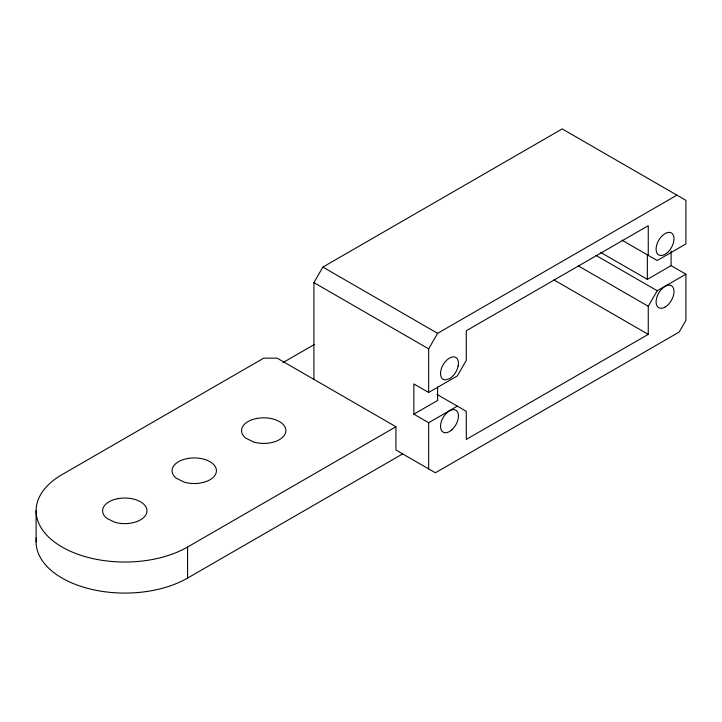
<?xml version="1.0" encoding="UTF-8"?>
<svg xmlns="http://www.w3.org/2000/svg" width="722" height="722" viewBox="0 0 722 722"><rect width="100%" height="100%" fill="white"/><g stroke="black" fill="none" stroke-linecap="round" stroke-linejoin="round"><path stroke-width="1.08" d="M313.917 379.384L313.917 282.609L322.878 267.086L562.203 128.913L685.9 200.328L685.9 243.946L657.219 260.507L621.985 240.164M395.936 426.738L187.576 547.032A88.734 51.226 0 0 1 62.092 547.032A88.734 51.226 0 0 1 62.092 474.58L263.72 358.166L277.167 358.166L395.936 426.738L395.936 450.023L435.375 472.793L679.176 332.039L685.9 320.387L685.9 274.189L671.108 265.651L647.354 279.36L600.785 252.474M437.613 387.019L437.613 400.457L413.859 414.166L428.651 422.713L428.651 468.912M671.108 265.651L671.108 251.094M648.257 255.335L648.257 225.688L466.295 330.739L466.295 360.386L457.333 375.909L428.651 392.47L428.651 348.852L437.613 333.329L676.938 195.157M436.918 394.356L466.295 411.323L466.295 439.418L648.257 334.367L648.257 306.272L657.219 290.749L685.9 274.189M283.015 362.552L314.214 344.547M428.651 422.713L457.333 406.152M36.371 537.836A88.734 51.226 0 0 0 87.687 588.376A88.734 51.226 0 0 0 187.576 578.078L402.659 453.903M595.966 255.38L657.219 290.749M578.196 265.822L648.257 306.272M553.864 279.874L648.257 334.367M322.878 267.086L437.613 333.329M313.917 282.609L428.651 348.852M428.651 392.47L413.859 383.933L413.859 414.166M647.354 254.722L647.354 279.36M187.576 547.032L187.576 578.078M36.1 510.806L36.1 541.852M458.145 366.072L457.252 369.077A12.68 7.319 -60 0 1 451.81 377.046L449.49 378.734L445.005 379.943A12.68 7.319 -60 0 1 443.155 364.727C445.519 360.91 449.12 356.876 453.967 356.839A12.68 7.319 -60 0 1 458.145 366.072M256.87 418.435L253.648 419.211A22.183 12.806 0 0 0 245.778 438.146L253.648 442.026A22.183 12.806 0 0 0 270.579 442.803L273.791 442.026A22.183 12.806 0 0 0 279.405 421.558L276.761 420.258A22.183 12.806 0 0 0 260.254 417.966L256.87 418.435M187.404 458.542L184.182 459.309A22.183 12.806 0 0 0 176.312 478.253L184.182 482.134A22.183 12.806 0 0 0 201.113 482.91L204.326 482.134A22.183 12.806 0 0 0 209.94 461.665L207.295 460.365A22.183 12.806 0 0 0 190.788 458.073L187.404 458.542M117.93 498.649L114.717 499.416A22.183 12.806 0 0 0 106.838 518.36L114.717 522.241A22.183 12.806 0 0 0 131.648 523.008L134.861 522.241A22.183 12.806 0 0 0 140.474 501.772L137.83 500.472A22.183 12.806 0 0 0 121.314 498.18L117.93 498.649M451.81 429.834A12.68 7.319 -60 0 0 455.826 410.195A12.68 7.319 -60 0 0 440.835 423.489A12.68 7.319 -60 0 0 451.81 429.834M665.061 307.067A12.68 7.319 -60 0 0 672.823 287.058A12.68 7.319 -60 0 0 657.3 296.029A12.68 7.319 -60 0 0 665.061 307.067M667.381 252.592A12.68 7.319 -60 0 0 671.397 232.953A12.68 7.319 -60 0 0 656.406 246.247A12.68 7.319 -60 0 0 667.381 252.592"/></g></svg>
